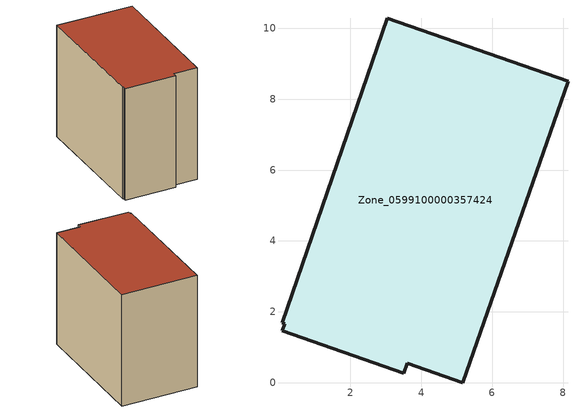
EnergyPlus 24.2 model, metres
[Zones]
Zone_0599100000357424
 floor ground (C_G): 3.5,0.27 0.08,1.46 0.15,1.66 0.07,1.69 3.04,10.28 8.14,8.51 5.17,0 3.6,0.55 z0
 wall outside (C_F): 8.14,8.51 3.04,10.28 0.07,1.69 0.15,1.66 0.08,1.46 3.5,0.27 3.6,0.55 5.17,0 8.14,8.51 z0:8.17
 roof outside (C_R): 0.08,1.46 3.5,0.27 3.6,0.55 5.17,0 8.14,8.51 3.04,10.28 0.07,1.69 0.15,1.66 z8.17
[BUILDING]
Pand.0599100000357424: North Axis=0; Terrain=City; Loads Convergence Tolerance Value=0.04; Temperature Convergence Tolerance Value=0.4; Solar Distribution=FullExterior; Maximum Number of Warmup Days=25; Minimum Number of Warmup Days=1
[Site:Location]
Rotterdam.The.Hague.AP_ZH_NLD Design_Conditions: Latitude=51.96; Longitude=4.45; Time Zone=1; Elevation=-4.5
[SITE:GROUNDTEMPERATURE:BUILDINGSURFACE]
18, 18, 18, 18, 18, 18, 18, 18, 18, 18, 18, 18
[MATERIAL] Thermal Absorptance=0.9; Solar Absorptance=0.7; Visible Absorptance=0.7
Name | Roughness | Thickness | Conductivity | Density | Specific Heat
G.TI.1992-2005 | MediumSmooth | 0.15 | 0.06 | 540 | 1210
F.TI.1992-2005 | Rough | 0.3 | 0.12 | 1920 | 840
R.TI.1992-2005 | MediumRough | 0.2 | 0.08 | 1500 | 1000
[CONSTRUCTION]
C_G: G.TI.1992-2005
C_F: F.TI.1992-2005
C_R: R.TI.1992-2005
[ZONE]
Zone_0599100000357424: Type=1; Multiplier=1; Ceiling Height=Autocalculate; Volume=Autocalculate; Floor Area=autocalculate; Part of Total Floor Area=Yes
[ZONEINFILTRATION:DESIGNFLOWRATE]
Infil_Zone_0599100000357424: Zone or ZoneList or Space or SpaceList=Zone_0599100000357424; Schedule=AlwaysOn; Design Flow Rate Calculation Method=Flow/Area; Flow Rate per Floor Area=0.0015; Constant Term Coefficient=1; Temperature Term Coefficient=0; Velocity Term Coefficient=0; Velocity Squared Term Coefficient=0
[HVACTEMPLATE:ZONE:IDEALLOADSAIRSYSTEM]
Zone_0599100000357424: Maximum Heating Supply Air Temperature=50; Minimum Cooling Supply Air Temperature=13; Maximum Heating Supply Air Humidity Ratio=0.0156; Minimum Cooling Supply Air Humidity Ratio=0.0077; Heating Limit=NoLimit; Cooling Limit=NoLimit; Dehumidification Control Type=ConstantSensibleHeatRatio; Cooling Sensible Heat Ratio=0.7; Dehumidification Setpoint=60; Humidification Control Type=None; Humidification Setpoint=30; Outdoor Air Method=None; Outdoor Air Flow Rate per Person=0.00944; Outdoor Air Flow Rate per Zone Floor Area=0; Outdoor Air Flow Rate per Zone=0; Demand Controlled Ventilation Type=None; Outdoor Air Economizer Type=NoEconomizer; Heat Recovery Type=None; Sensible Heat Recovery Effectiveness=0.7; Latent Heat Recovery Effectiveness=0.65
[ZONECONTROL:THERMOSTAT]
ThermostatControl_Zone_0599100000357424: Zone or ZoneList=Zone_0599100000357424; Control Type Schedule=DualSetpointControlType; Control 1=Thermostat_Zone_0599100000357424; Temperature Difference Between Cutout And Setpoint=0
[THERMOSTATSETPOINT:DUALSETPOINT]
Thermostat_Zone_0599100000357424: Heating Setpoint Temperature Schedule=HeatingSetpoint_Zone_0599100000357424; Cooling Setpoint Temperature Schedule=CoolingSetpoint_Zone_0599100000357424
[SCHEDULE:COMPACT]
HeatingSetpoint_Zone_0599100000357424: Through: 12/31, For: AllDays, Until: 24:00, 21
CoolingSetpoint_Zone_0599100000357424: Through: 12/31, For: AllDays, Until: 24:00, 24
DualSetpointControlType: Through: 12/31, For: AllDays, Until: 24:00, 4
AlwaysOn: Through: 12/31, For: AllDays, Until: 24:00, 1
